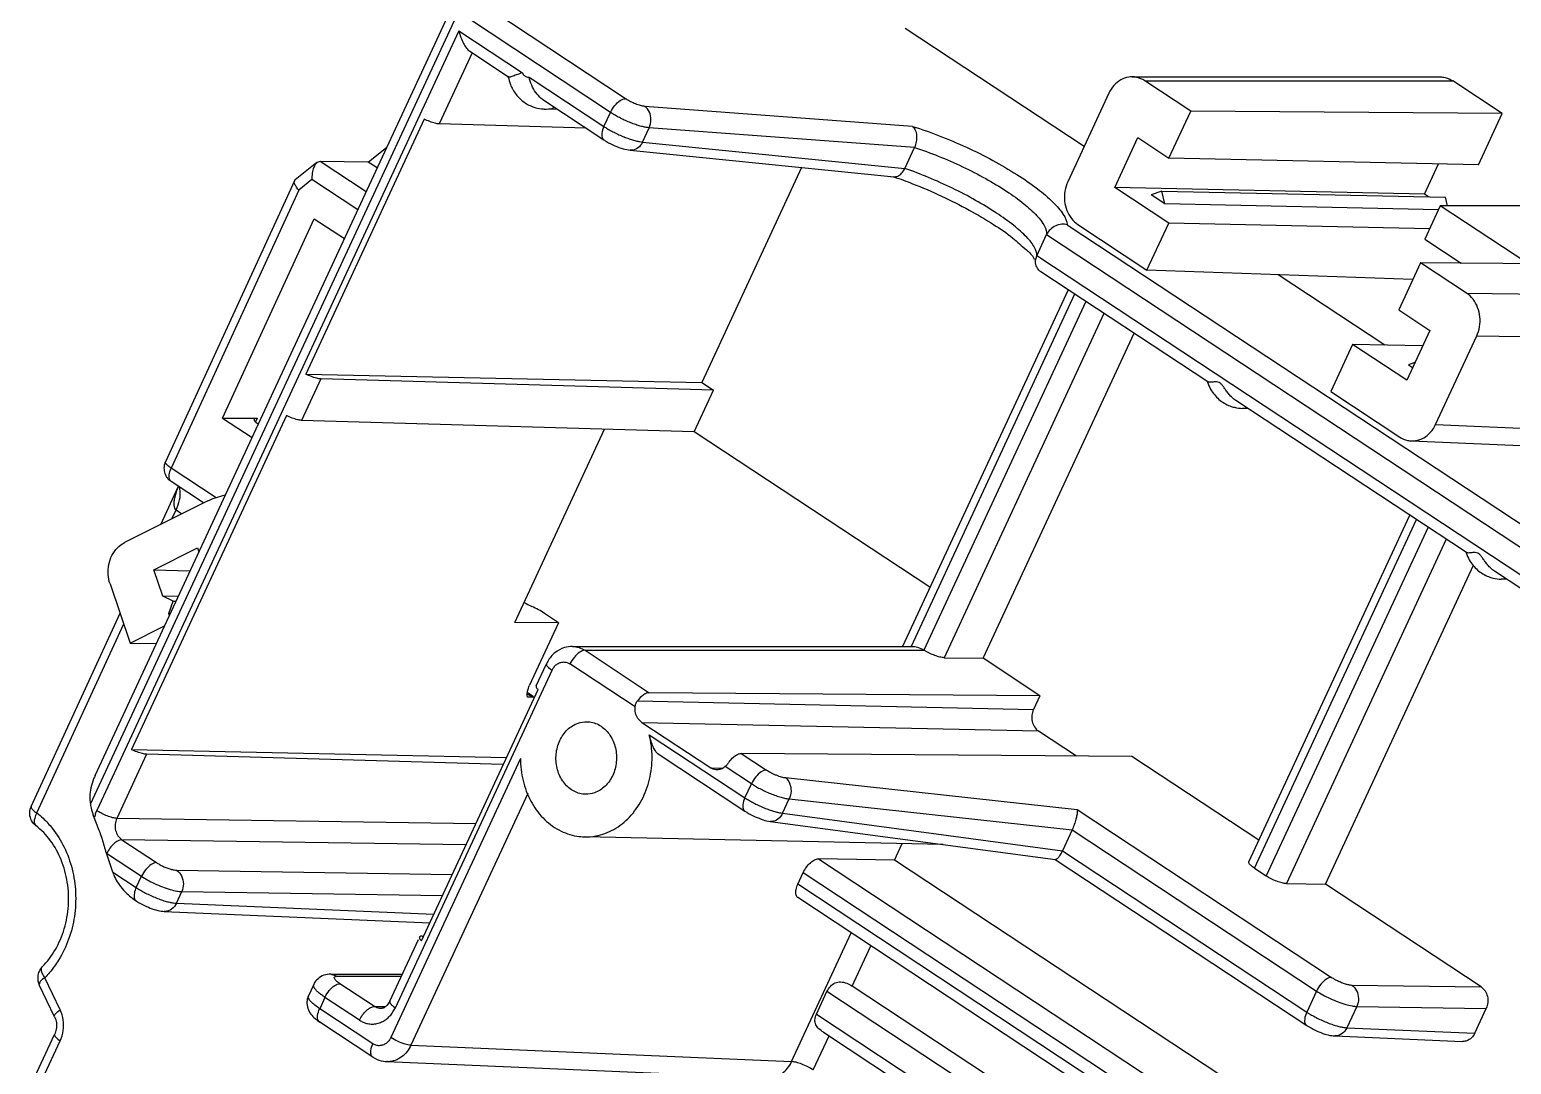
# Model space of a CAD drawing. Header units: inches. Extents: x 164842 to 166038, y -53074 to -52229.
# Drawn here: x 164865.66 to 164903.41, y -52856.49 to -52830.13 of the extents above; entities that cross this region are included whole.
import ezdxf

# ---------------------------------------------------------------- set-up
doc = ezdxf.new("R2010")
doc.units = ezdxf.units.IN
doc.header["$LTSCALE"] = 2
doc.header["$MEASUREMENT"] = 0
doc.layers.get('0').update_dxf_attribs({"linetype": 'CONTINUOUS'})

msp = doc.modelspace()

# ---------------------------------------------------------------- linework, layer by layer
at = {"color": 7, "linetype": 'Continuous'}
for p, q in [((164867.213, -52849.863), (164876.872, -52829.053)), ((164867.334, -52849.128), (164876.729, -52828.889)), ((164880.46, -52832.235), (164876.764, -52829.795)), ((164880.843, -52831.887), (164877.44, -52829.641)), ((164876.598, -52830.154), (164867.373, -52850.025)), ((164876.598, -52830.154), (164878.219, -52831.224)), ((164892.526, -52833.108), (164887.966, -52830.098)), ((164876.939, -52830.719), (164876.1, -52832.528)), ((164876.876, -52830.678), (164877.866, -52831.331)), ((164878.388, -52831.335), (164880.293, -52832.593)), ((164893.748, -52831.329), (164901.596, -52831.33)), ((164895.242, -52832.202), (164894.07, -52831.428)), ((164894.07, -52831.428), (164901.918, -52831.429)), ((164903.18, -52832.262), (164901.918, -52831.429)), ((164878.74, -52831.908), (164880.294, -52832.934)), ((164888.159, -52832.592), (164881.338, -52832.081)), ((164893.157, -52831.747), (164892.11, -52834.002)), ((164875.716, -52832.405), (164872.7, -52838.902)), ((164879.117, -52832.157), (164878.792, -52832.15)), ((164880.293, -52832.593), (164880.46, -52832.235)), ((164894.685, -52833.4), (164895.242, -52832.202)), ((164903.18, -52832.262), (164895.242, -52832.202)), ((164902.573, -52833.57), (164903.18, -52832.262)), ((164879.843, -52832.636), (164876.1, -52832.528)), ((164881.28, -52832.99), (164881.449, -52832.626)), ((164888.205, -52833.131), (164881.449, -52832.626)), ((164874.289, -52833.5), (164874.763, -52833.125)), ((164880.293, -52832.933), (164880.294, -52832.934)), ((164880.967, -52833.198), (164887.684, -52833.874)), ((164881.28, -52832.99), (164887.959, -52833.663)), ((164887.959, -52833.663), (164888.205, -52833.131)), ((164893.306, -52834.147), (164893.895, -52832.878)), ((164893.895, -52832.878), (164894.685, -52833.4)), ((164872.985, -52833.514), (164872.428, -52833.955)), ((164873.064, -52833.484), (164872.987, -52833.512)), ((164874.289, -52833.5), (164873.062, -52833.484)), ((164874.237, -52834.258), (164873.064, -52833.484)), ((164874.518, -52833.651), (164874.289, -52833.5)), ((164902.573, -52833.57), (164894.685, -52833.4)), ((164901.194, -52834.317), (164901.551, -52833.548)), ((164872.411, -52833.976), (164869.123, -52841.135)), ((164872.856, -52833.948), (164872.521, -52834.214)), ((164874.023, -52834.719), (164872.856, -52833.948)), ((164885.331, -52833.637), (164882.787, -52839.119)), ((164872.521, -52834.214), (164869.267, -52841.298)), ((164894.682, -52835.055), (164893.306, -52834.147)), ((164901.194, -52834.317), (164893.306, -52834.147)), ((164894.508, -52834.24), (164894.234, -52834.335)), ((164894.585, -52834.567), (164894.234, -52834.335)), ((164894.585, -52834.567), (164894.508, -52834.24)), ((164894.508, -52834.24), (164901.731, -52834.395)), ((164901.299, -52834.386), (164901.194, -52834.317)), ((164901.551, -52834.717), (164894.585, -52834.567)), ((164901.598, -52834.617), (164901.205, -52835.463)), ((164903.802, -52834.617), (164901.598, -52834.617)), ((164903.827, -52836.088), (164901.598, -52834.617)), ((164901.784, -52834.617), (164901.731, -52834.395)), ((164870.579, -52840.024), (164872.912, -52834.943)), ((164872.912, -52834.943), (164873.683, -52835.451)), ((164892.099, -52835.097), (164904.358, -52843.19)), ((164892.369, -52835.094), (164894.126, -52836.254)), ((164894.126, -52836.254), (164894.682, -52835.055)), ((164901.328, -52835.198), (164894.682, -52835.055)), ((164891.321, -52835.886), (164891.571, -52835.349)), ((164891.571, -52835.349), (164903.975, -52843.538)), ((164901.205, -52835.463), (164902.133, -52836.076)), ((164891.289, -52836.011), (164891.321, -52835.886)), ((164903.726, -52844.075), (164891.321, -52835.886)), ((164901.098, -52836.068), (164900.542, -52837.266)), ((164909.037, -52836.128), (164901.098, -52836.068)), ((164902.269, -52836.841), (164901.098, -52836.068)), ((164895.677, -52839.102), (164891.427, -52836.296)), ((164900.9, -52836.495), (164894.126, -52836.254)), ((164900.188, -52838.166), (164897.472, -52836.373)), ((164892.117, -52836.752), (164887.897, -52845.842)), ((164892.285, -52836.863), (164888.117, -52845.843)), ((164902.269, -52836.841), (164910.299, -52836.961)), ((164892.569, -52837.05), (164888.445, -52845.934)), ((164893.031, -52837.355), (164888.959, -52846.129)), ((164900.542, -52837.266), (164901.332, -52837.788)), ((164889.953, -52846.144), (164893.798, -52837.861)), ((164901.332, -52837.788), (164900.744, -52839.057)), ((164901.481, -52840.188), (164902.528, -52837.932)), ((164902.528, -52837.932), (164910.558, -52838.053)), ((164899.367, -52838.148), (164898.811, -52839.346)), ((164900.744, -52839.057), (164899.367, -52838.148)), ((164901.147, -52838.186), (164899.367, -52838.148)), ((164900.951, -52838.61), (164900.793, -52838.665)), ((164900.793, -52838.665), (164900.894, -52838.732)), ((164873.084, -52839.026), (164872.593, -52840.083)), ((164872.7, -52838.902), (164882.787, -52839.119)), ((164883.082, -52839.314), (164873.084, -52839.026)), ((164882.787, -52839.119), (164883.082, -52839.314)), ((164882.591, -52840.371), (164883.082, -52839.314)), ((164902.265, -52843.451), (164896.39, -52839.572)), ((164898.811, -52839.346), (164900.568, -52840.506)), ((164872.209, -52839.96), (164868.26, -52848.467)), ((164870.579, -52840.024), (164871.33, -52840.52)), ((164870.579, -52840.024), (164871.458, -52840.024)), ((164871.458, -52840.024), (164871.416, -52840.116)), ((164896.706, -52839.781), (164896.563, -52839.778)), ((164882.591, -52840.371), (164872.593, -52840.083)), ((164878.025, -52845.231), (164880.312, -52840.306)), ((164888.597, -52844.336), (164882.591, -52840.371)), ((164901.481, -52840.188), (164909.409, -52840.527)), ((164900.866, -52840.605), (164908.794, -52840.944)), ((164870.419, -52842.058), (164869.267, -52841.298)), ((164869.006, -52842.734), (164869.453, -52841.761)), ((164869.27, -52841.64), (164869.262, -52841.634)), ((164870.098, -52842.187), (164869.27, -52841.64)), ((164870.208, -52842.132), (164868.079, -52843.198)), ((164869.29, -52842.592), (164869.395, -52842.364)), ((164869.395, -52842.364), (164869.546, -52842.464)), ((164896.725, -52851.327), (164900.823, -52842.499)), ((164896.867, -52851.493), (164900.991, -52842.61)), ((164901.289, -52842.806), (164897.165, -52851.69)), ((164868.827, -52843.893), (164869.944, -52843.333)), ((164869.944, -52843.333), (164869.978, -52843.432)), ((164901.751, -52843.112), (164897.679, -52851.885)), ((164898.673, -52851.9), (164902.447, -52843.77)), ((164869.056, -52844.56), (164868.827, -52843.893)), ((164868.827, -52843.893), (164869.755, -52843.913)), ((164903.726, -52844.415), (164902.979, -52843.922)), ((164903.294, -52844.13), (164903.152, -52844.127)), ((164867.713, -52844.251), (164868.23, -52845.756)), ((164869.319, -52844.689), (164869.056, -52844.56)), ((164869.451, -52844.569), (164869.056, -52844.56)), ((164869.209, -52845.005), (164869.319, -52844.689)), ((164869.319, -52844.689), (164869.394, -52844.691)), ((164865.704, -52849.923), (164867.968, -52844.993)), ((164865.848, -52850.086), (164868.062, -52845.266)), ((164869.226, -52845.054), (164869.209, -52845.005)), ((164869.248, -52845.006), (164869.209, -52845.005)), ((164879.14, -52845.239), (164878.025, -52845.231)), ((164879.14, -52845.239), (164878.393, -52846.849)), ((164879.14, -52845.239), (164878.78, -52845.001)), ((164868.23, -52845.756), (164869.102, -52845.319)), ((164868.23, -52845.756), (164868.893, -52845.771)), ((164879.49, -52845.842), (164888.135, -52845.842)), ((164879.813, -52845.941), (164881.45, -52847.022)), ((164879.813, -52845.941), (164888.457, -52845.941)), ((164878.569, -52846.848), (164878.831, -52846.284)), ((164881.09, -52847.385), (164879.43, -52846.289)), ((164888.959, -52846.129), (164889.953, -52846.144)), ((164891.397, -52847.097), (164889.953, -52846.144)), ((164874.982, -52855.048), (164878.974, -52846.448)), ((164875.644, -52853.342), (164878.616, -52846.939)), ((164878.496, -52847.122), (164878.344, -52847.022)), ((164878.519, -52847.136), (164878.351, -52847.132)), ((164891.397, -52847.097), (164881.45, -52847.022)), ((164891.397, -52847.097), (164891.234, -52847.449)), ((164881.148, -52847.232), (164891.234, -52847.449)), ((164881.26, -52847.777), (164883.017, -52848.937)), ((164881.26, -52847.777), (164891.363, -52847.995)), ((164881.45, -52848.091), (164883.886, -52849.699)), ((164891.363, -52847.995), (164892.33, -52848.633)), ((164868.644, -52848.591), (164867.886, -52850.223)), ((164868.26, -52848.467), (164877.812, -52848.673)), ((164877.728, -52848.853), (164868.644, -52848.591)), ((164878.167, -52848.695), (164874.865, -52855.808)), ((164881.675, -52848.58), (164883.886, -52850.039)), ((164883.792, -52848.568), (164884.435, -52848.992)), ((164893.74, -52848.643), (164883.792, -52848.568)), ((164896.978, -52850.781), (164893.74, -52848.643)), ((164883.017, -52848.937), (164883.316, -52848.943)), ((164884.052, -52849.34), (164883.386, -52848.9)), ((164883.886, -52849.699), (164884.052, -52849.34)), ((164884.917, -52849.185), (164892.35, -52849.997)), ((164878.357, -52849.586), (164875.378, -52856.006)), ((164884.846, -52850.092), (164885.015, -52849.729)), ((164885.015, -52849.729), (164892.22, -52850.516)), ((164867.31, -52850.214), (164867.284, -52850.137)), ((164884.846, -52850.092), (164891.974, -52851.047)), ((164892.35, -52849.997), (164898.83, -52854.275)), ((164877.028, -52850.36), (164867.886, -52850.223)), ((164884.533, -52850.3), (164891.801, -52851.274)), ((164892.22, -52850.516), (164891.974, -52851.047)), ((164892.222, -52850.513), (164898.447, -52854.623)), ((164868.015, -52850.769), (164868.896, -52851.351)), ((164876.778, -52850.9), (164868.015, -52850.769)), ((164888.94, -52850.89), (164879.801, -52850.694)), ((164887.7, -52851.286), (164887.894, -52850.868)), ((164867.784, -52851.593), (164867.62, -52851.111)), ((164867.62, -52851.111), (164868.513, -52851.698)), ((164885.759, -52851.257), (164897.847, -52859.236)), ((164887.7, -52851.286), (164885.759, -52851.257)), ((164900.684, -52859.857), (164887.7, -52851.286)), ((164891.79, -52851.27), (164898.198, -52855.5)), ((164891.972, -52851.05), (164898.198, -52855.16)), ((164867.784, -52851.593), (164868.379, -52851.986)), ((164868.379, -52851.986), (164868.513, -52851.698)), ((164869.41, -52851.546), (164876.429, -52851.651)), ((164885.234, -52851.902), (164885.373, -52851.603)), ((164885.373, -52851.603), (164897.463, -52859.584)), ((164896.867, -52851.493), (164897.165, -52851.69)), ((164869.403, -52852.386), (164869.539, -52852.091)), ((164869.539, -52852.091), (164876.179, -52852.191)), ((164897.324, -52859.884), (164885.234, -52851.902)), ((164897.679, -52851.885), (164898.673, -52851.9)), ((164902.641, -52854.519), (164898.673, -52851.9)), ((164868.377, -52852.325), (164868.39, -52852.334)), ((164869.403, -52852.386), (164875.958, -52852.666)), ((164897.324, -52860.224), (164885.236, -52852.244)), ((164869.095, -52852.594), (164875.857, -52852.883)), ((164875.666, -52853.227), (164875.697, -52853.227)), ((164885.074, -52856.421), (164886.596, -52853.142)), ((164874.839, -52854.883), (164875.57, -52853.307)), ((164886.62, -52854.496), (164887.095, -52853.471)), ((164866.442, -52855.103), (164866.051, -52854.283)), ((164873.338, -52854.196), (164873.499, -52854.245)), ((164873.338, -52854.196), (164875.158, -52854.196)), ((164873.499, -52854.245), (164875.135, -52854.245)), ((164866.301, -52855.281), (164865.909, -52854.461)), ((164872.903, -52854.454), (164872.767, -52854.745)), ((164874.452, -52855.018), (164873.571, -52854.437)), ((164885.709, -52855.214), (164885.977, -52854.635)), ((164899.911, -52863.834), (164885.977, -52854.635)), ((164900.353, -52863.561), (164886.62, -52854.496)), ((164898.447, -52854.623), (164898.198, -52855.16)), ((164899.344, -52854.47), (164902.641, -52854.519)), ((164873.188, -52854.784), (164873.054, -52855.073)), ((164874.409, -52855.967), (164873.054, -52855.073)), ((164874.069, -52855.366), (164873.188, -52854.784)), ((164874.452, -52855.018), (164874.729, -52855.018)), ((164874.612, -52855.068), (164874.612, -52855.068)), ((164899.473, -52855.016), (164899.221, -52855.559)), ((164899.473, -52855.016), (164902.771, -52855.065)), ((164902.477, -52855.698), (164902.771, -52855.065)), ((164874.409, -52856.307), (164873.054, -52855.413)), ((164885.709, -52855.214), (164899.642, -52864.412)), ((164865.742, -52856.934), (164866.301, -52855.728)), ((164885.627, -52856.634), (164886.031, -52855.764)), ((164885.889, -52855.673), (164899.763, -52864.832)), ((164898.913, -52855.767), (164902.169, -52855.907)), ((164899.221, -52855.559), (164902.477, -52855.698)), ((164865.885, -52857.098), (164866.444, -52855.892)), ((164875.378, -52856.006), (164885.074, -52856.421)), ((164874.762, -52856.422), (164884.46, -52856.837))]:
    msp.add_line(p, q, dxfattribs=at)
for points, start_tangent, end_tangent in [([(164876.598, -52830.154), (164876.649, -52830.323), (164876.717, -52830.477), (164876.791, -52830.594), (164876.871, -52830.674), (164876.878, -52830.679)], (0.230414, -0.973093), (0.835774, -0.549074)), ([(164877.855, -52831.313), (164877.858, -52831.333)], (0.159585, -0.987184), (0.179398, -0.983777)), ([(164877.858, -52831.333), (164877.911, -52831.521), (164878.055, -52831.775), (164878.261, -52831.974), (164878.513, -52832.101), (164878.7, -52832.143)], (0.179398, -0.983777), (0.992891, -0.11903)), ([(164878.063, -52831.28), (164877.945, -52831.323), (164877.875, -52831.334), (164877.867, -52831.329)], (-0.943993, -0.329965), (-0.74417, 0.66799)), ([(164878.219, -52831.224), (164878.063, -52831.28)], (-0.950781, -0.309865), (-0.943993, -0.329965)), ([(164878.219, -52831.224), (164878.241, -52831.265), (164878.271, -52831.298), (164878.307, -52831.322), (164878.346, -52831.335), (164878.388, -52831.335)], (0.372897, -0.927873), (0.991007, 0.133809)), ([(164878.741, -52831.909), (164878.699, -52831.878), (164878.559, -52831.729), (164878.454, -52831.539), (164878.388, -52831.335)], (-0.834957, 0.550315), (-0.245156, 0.969484)), ([(164893.748, -52831.329), (164893.663, -52831.336), (164893.462, -52831.406), (164893.287, -52831.548), (164893.157, -52831.747)], (-1, 0.000079), (-0.421036, -0.907044)), ([(164894.07, -52831.428), (164893.874, -52831.344), (164893.748, -52831.329)], (-0.83456, 0.550917), (-1, 0.000079)), ([(164901.596, -52831.33), (164901.722, -52831.344), (164901.918, -52831.429)], (1, -0.000079), (0.83456, -0.550917)), ([(164880.46, -52832.235), (164880.571, -52832.06), (164880.711, -52831.933), (164880.843, -52831.887)], (0.421036, 0.907044), (0.999971, -0.007585)), ([(164881.338, -52832.081), (164881.3, -52832.077), (164881.253, -52832.067), (164881.197, -52832.052), (164881.134, -52832.031), (164881.069, -52832.006), (164881.004, -52831.977), (164880.943, -52831.946), (164880.89, -52831.916), (164880.843, -52831.887)], (-0.997213, 0.074605), (-0.834563, 0.550913)), ([(164881.449, -52832.626), (164881.493, -52832.424), (164881.453, -52832.225), (164881.338, -52832.081)], (0.416304, 0.909225), (-0.816651, 0.577132)), ([(164876.1, -52832.528), (164875.993, -52832.512), (164875.858, -52832.468), (164875.716, -52832.405)], (-0.999586, 0.028784), (-0.891648, 0.452729)), ([(164878.7, -52832.143), (164878.792, -52832.15)], (0.992891, -0.11903), (0.999769, -0.02151)), ([(164878.792, -52832.15), (164878.965, -52832.132), (164879.038, -52832.111)], (0.99978, -0.020992), (0.945693, 0.325062)), ([(164881.449, -52832.626), (164881.373, -52832.616), (164881.278, -52832.597), (164881.166, -52832.566), (164881.042, -52832.524), (164880.911, -52832.473), (164880.782, -52832.415), (164880.66, -52832.353), (164880.553, -52832.293), (164880.46, -52832.235)], (-0.996716, 0.080974), (-0.834561, 0.550915)), ([(164880.293, -52832.593), (164880.241, -52832.769), (164880.262, -52832.9), (164880.294, -52832.931)], (-0.421036, -0.907044), (0.829819, -0.558032)), ([(164880.293, -52832.593), (164880.386, -52832.651)], (0.834562, -0.550914), (0.85922, -0.511606)), ([(164880.386, -52832.651), (164880.492, -52832.711), (164880.613, -52832.773), (164880.742, -52832.832), (164880.872, -52832.884), (164880.996, -52832.927), (164881.108, -52832.959), (164881.204, -52832.979), (164881.28, -52832.99)], (0.85922, -0.511606), (0.995594, -0.09377)), ([(164888.159, -52832.592), (164888.835, -52832.828), (164889.528, -52833.122), (164890.2, -52833.458), (164890.813, -52833.818), (164891.336, -52834.181), (164891.737, -52834.527), (164891.997, -52834.839), (164892.099, -52835.097)], (0.955208, -0.295937), (0.093908, -0.995581)), ([(164888.159, -52832.592), (164888.226, -52832.688), (164888.259, -52832.824), (164888.252, -52832.979), (164888.205, -52833.131)], (0.745236, -0.666801), (-0.421036, -0.907044)), ([(164880.293, -52832.933), (164880.363, -52832.977), (164880.576, -52833.085), (164880.783, -52833.16), (164880.967, -52833.198)], (0.834698, -0.550708), (0.995083, -0.099045)), ([(164881.28, -52832.99), (164881.161, -52833.14), (164881.001, -52833.199), (164880.967, -52833.198)], (-0.425739, -0.904846), (-0.994113, 0.108344)), ([(164888.206, -52833.13), (164888.813, -52833.349), (164889.429, -52833.618), (164890.019, -52833.922), (164890.551, -52834.244), (164890.994, -52834.565), (164891.323, -52834.868), (164891.518, -52835.135), (164891.57, -52835.351)], (0.952224, -0.305402), (-0.117035, -0.993128)), ([(164872.973, -52833.525), (164872.905, -52833.633), (164872.865, -52833.783), (164872.856, -52833.948)], (-0.735202, -0.677848), (0.028599, -0.999591)), ([(164872.987, -52833.513), (164872.973, -52833.525)], (-0.798312, -0.602244), (-0.735202, -0.677848)), ([(164872.521, -52834.214), (164872.442, -52834.109), (164872.407, -52834.02), (164872.412, -52833.975)], (-0.67118, 0.741294), (0.381648, 0.924308)), ([(164872.412, -52833.975), (164872.422, -52833.96), (164872.427, -52833.955)], (0.381648, 0.924308), (0.783097, 0.6219)), ([(164887.664, -52833.872), (164887.683, -52833.878)], (0.949227, -0.314591), (0.948552, -0.316622)), ([(164887.683, -52833.878), (164888.159, -52834.051), (164888.894, -52834.366), (164889.598, -52834.722), (164890.217, -52835.089), (164890.711, -52835.437), (164891.057, -52835.736)], (0.948552, -0.316622), (0.782015, -0.623259)), ([(164887.684, -52833.874), (164887.778, -52833.858), (164887.877, -52833.785)], (0.995208, -0.097784), (0.679079, 0.734065)), ([(164887.877, -52833.785), (164887.959, -52833.663)], (0.679079, 0.734065), (0.421037, 0.907044)), ([(164891.266, -52835.678), (164891.068, -52835.418), (164890.737, -52835.119), (164890.294, -52834.799), (164889.762, -52834.476), (164889.174, -52834.168), (164888.561, -52833.892), (164887.958, -52833.664)], (-0.476257, 0.879306), (-0.946882, 0.321581)), ([(164892.11, -52834.002), (164892.038, -52834.239), (164892.03, -52834.491), (164892.087, -52834.732), (164892.204, -52834.94), (164892.369, -52835.094)], (-0.421036, -0.907044), (0.83456, -0.550917)), ([(164892.099, -52835.098), (164891.955, -52835.087), (164891.804, -52835.127), (164891.668, -52835.217), (164891.571, -52835.349)], (-0.968131, 0.250445), (-0.421035, -0.907044)), ([(164891.057, -52835.736), (164891.244, -52835.954), (164891.258, -52835.985)], (0.782015, -0.623259), (0.409285, -0.912407)), ([(164891.322, -52835.885), (164891.266, -52835.678)], (0.098432, 0.995144), (-0.476257, 0.879306)), ([(164891.319, -52836.173), (164891.288, -52836.036), (164891.289, -52836.011)], (-0.43655, 0.89968), (0.076706, 0.997054)), ([(164891.427, -52836.296), (164891.402, -52836.278), (164891.319, -52836.173)], (-0.835053, 0.550169), (-0.43655, 0.89968)), ([(164902.528, -52837.932), (164902.6, -52837.696), (164902.608, -52837.444), (164902.551, -52837.203), (164902.434, -52836.995), (164902.269, -52836.841)], (0.421036, 0.907044), (-0.83456, 0.550917)), ([(164873.084, -52839.026), (164872.977, -52839.009), (164872.842, -52838.966), (164872.7, -52838.902)], (-0.999586, 0.028784), (-0.891648, 0.452729)), ([(164895.657, -52839.073), (164895.667, -52839.105)], (0.287712, -0.957717), (0.318815, -0.947817)), ([(164895.667, -52839.105), (164895.75, -52839.29)], (0.318815, -0.947817), (0.499663, -0.86622)), ([(164895.933, -52839.107), (164895.871, -52839.102), (164895.812, -52839.106), (164895.757, -52839.112), (164895.711, -52839.112), (164895.677, -52839.102)], (-0.974069, 0.226251), (-0.823457, 0.567379)), ([(164896.39, -52839.572), (164896.299, -52839.502), (164896.219, -52839.419), (164896.153, -52839.336), (164896.097, -52839.256), (164896.046, -52839.186), (164895.992, -52839.133), (164895.933, -52839.107)], (-0.834048, 0.551692), (-0.974069, 0.226251)), ([(164895.75, -52839.29), (164895.962, -52839.547), (164896.243, -52839.715)], (0.499663, -0.86622), (0.933175, -0.359423)), ([(164871.39, -52840.05), (164871.397, -52840.038), (164871.458, -52840.024)], (0.313519, 0.949582), (1, 0.000014)), ([(164872.593, -52840.083), (164872.486, -52840.066), (164872.351, -52840.023), (164872.209, -52839.96)], (-0.999586, 0.028784), (-0.891648, 0.452729)), ([(164896.243, -52839.715), (164896.354, -52839.75)], (0.933175, -0.359423), (0.970262, -0.242057)), ([(164896.354, -52839.75), (164896.563, -52839.778)], (0.970262, -0.242057), (0.999769, -0.02151)), ([(164896.681, -52839.77), (164896.626, -52839.776), (164896.563, -52839.778)], (-0.989207, -0.146525), (-0.999757, 0.022044)), ([(164871.486, -52840.183), (164871.436, -52840.142), (164871.389, -52840.08), (164871.39, -52840.05)], (-0.787915, 0.615784), (0.313519, 0.949582)), ([(164900.866, -52840.605), (164900.975, -52840.599), (164901.177, -52840.529), (164901.351, -52840.387), (164901.481, -52840.188)], (0.999087, -0.042726), (0.421036, 0.907044)), ([(164900.568, -52840.506), (164900.765, -52840.591), (164900.866, -52840.605)], (0.83456, -0.550917), (0.999087, -0.042726)), ([(164869.123, -52841.135), (164869.105, -52841.183), (164869.089, -52841.26), (164869.088, -52841.335), (164869.1, -52841.405)], (-0.417381, -0.908732), (0.255109, -0.966912)), ([(164869.267, -52841.298), (164869.188, -52841.239), (164869.137, -52841.187), (164869.121, -52841.146), (164869.124, -52841.135)], (-0.837275, 0.546781), (0.480581, 0.87695)), ([(164869.1, -52841.405), (164869.123, -52841.469), (164869.155, -52841.527), (164869.198, -52841.58), (164869.237, -52841.616)], (0.255109, -0.966912), (0.779379, -0.626553)), ([(164869.263, -52841.632), (164869.236, -52841.599), (164869.219, -52841.469), (164869.267, -52841.298)], (-0.758188, 0.652036), (0.403181, 0.91512)), ([(164869.398, -52841.912), (164869.361, -52842.039), (164869.341, -52842.152), (164869.339, -52842.246), (164869.357, -52842.318), (164869.395, -52842.364)], (-0.316664, -0.948538), (0.822977, -0.568075)), ([(164869.395, -52842.364), (164869.485, -52842.105), (164869.5, -52841.88)], (0.424276, 0.905533), (-0.118583, 0.992944)), ([(164869.455, -52841.762), (164869.448, -52841.777), (164869.398, -52841.912)], (-0.38486, -0.922975), (-0.316664, -0.948538)), ([(164869.453, -52841.761), (164869.459, -52841.783)], (0.270929, -0.962599), (0.937741, -0.347335)), ([(164869.5, -52841.88), (164869.463, -52841.756)], (-0.118583, 0.992944), (-0.49684, 0.867842)), ([(164870.208, -52842.132), (164870.642, -52841.98), (164870.653, -52841.977)], (0.894044, 0.447978), (0.980244, 0.197793)), ([(164867.713, -52844.251), (164867.665, -52844.006), (164867.682, -52843.755), (164867.763, -52843.523), (164867.9, -52843.331), (164868.079, -52843.198)], (-0.324856, 0.945764), (0.894044, 0.447978)), ([(164902.245, -52843.423), (164902.256, -52843.455)], (0.287712, -0.957717), (0.318815, -0.947817)), ([(164902.256, -52843.455), (164902.339, -52843.639)], (0.318815, -0.947817), (0.499663, -0.86622)), ([(164902.521, -52843.456), (164902.46, -52843.451), (164902.401, -52843.455), (164902.346, -52843.461), (164902.299, -52843.461), (164902.265, -52843.451)], (-0.974069, 0.226251), (-0.823457, 0.567379)), ([(164902.339, -52843.639), (164902.551, -52843.896), (164902.831, -52844.064)], (0.499663, -0.86622), (0.933175, -0.359423)), ([(164902.978, -52843.921), (164902.888, -52843.851), (164902.807, -52843.768), (164902.742, -52843.685), (164902.686, -52843.605), (164902.635, -52843.535), (164902.581, -52843.483), (164902.521, -52843.456)], (-0.834048, 0.551692), (-0.974069, 0.226251)), ([(164902.831, -52844.064), (164902.943, -52844.099)], (0.933175, -0.359423), (0.970262, -0.242057)), ([(164902.943, -52844.099), (164903.152, -52844.127)], (0.970262, -0.242057), (0.999769, -0.02151)), ([(164903.269, -52844.12), (164903.215, -52844.126), (164903.152, -52844.127)], (-0.989207, -0.146525), (-0.999757, 0.022044)), ([(164878.26, -52844.726), (164878.46, -52844.823)], (0.898666, -0.438634), (0.9032, -0.429219)), ([(164878.78, -52845.001), (164878.628, -52844.909), (164878.46, -52844.823)], (-0.83456, 0.550917), (-0.9032, 0.429219)), ([(164879.489, -52845.842), (164879.291, -52845.872), (164879.046, -52846.003), (164878.862, -52846.223), (164878.831, -52846.284)], (-0.999997, -0.002269), (-0.42082, -0.907144)), ([(164879.491, -52845.842), (164879.661, -52845.869), (164879.813, -52845.941)], (1, -0.000199), (0.835352, -0.549715)), ([(164879.681, -52845.987), (164879.541, -52846.114)], (-0.844006, -0.536334), (-0.637041, -0.77083)), ([(164879.813, -52845.941), (164879.681, -52845.987)], (-0.999971, 0.007585), (-0.844006, -0.536334)), ([(164888.135, -52845.842), (164888.286, -52845.863), (164888.445, -52845.934)], (0.999999, -0.001156), (0.846586, -0.532252)), ([(164888.457, -52845.941), (164888.451, -52845.938), (164888.445, -52845.934)], (-0.842029, 0.539432), (-0.846586, 0.532252)), ([(164888.959, -52846.129), (164888.855, -52846.114), (164888.723, -52846.073), (164888.583, -52846.012), (164888.457, -52845.941)], (-0.999888, 0.014976), (-0.842029, 0.539432)), ([(164878.831, -52846.284), (164878.857, -52846.353), (164878.974, -52846.448)], (-0.460103, -0.887865), (0.83456, -0.550917)), ([(164878.974, -52846.448), (164879.023, -52846.368), (164879.092, -52846.3), (164879.176, -52846.255), (164879.267, -52846.239), (164879.354, -52846.253), (164879.43, -52846.289)], (0.421025, 0.907049), (0.834468, -0.551057)), ([(164879.541, -52846.114), (164879.43, -52846.289)], (-0.637041, -0.77083), (-0.421036, -0.907044)), ([(164878.34, -52847.059), (164878.34, -52847.054), (164878.354, -52846.957)], (-0.00129, 0.999999), (0.253349, 0.967375)), ([(164878.351, -52847.132), (164878.34, -52847.059)], (-0.344879, 0.938647), (-0.00129, 0.999999)), ([(164878.34, -52847.06), (164878.519, -52847.136)], (0.91735, -0.398081), (0.920901, -0.389796)), ([(164878.354, -52846.957), (164878.393, -52846.849)], (0.253349, 0.967375), (0.421036, 0.907044)), ([(164878.571, -52846.849), (164878.57, -52846.878), (164878.616, -52846.939)], (-0.317292, -0.948328), (0.724409, -0.68937)), ([(164881.45, -52847.022), (164881.354, -52847.047), (164881.249, -52847.12), (164881.148, -52847.232)], (-0.999971, 0.007585), (-0.592624, -0.805479)), ([(164881.26, -52847.777), (164881.161, -52847.677), (164881.101, -52847.538), (164881.09, -52847.385)], (-0.83456, 0.550917), (0.089564, 0.995981)), ([(164881.09, -52847.385), (164881.109, -52847.304), (164881.148, -52847.232)], (0.089564, 0.995981), (0.592624, 0.805479)), ([(164891.234, -52847.449), (164891.194, -52847.598), (164891.204, -52847.755), (164891.264, -52847.894), (164891.363, -52847.995)], (-0.421036, -0.907044), (0.83456, -0.550917)), ([(164879.171, -52848.24), (164879.366, -52847.963), (164879.634, -52847.797), (164879.865, -52847.76)], (0.421036, 0.907044), (0.999795, -0.020258)), ([(164879.865, -52847.76), (164879.934, -52847.765), (164880.22, -52847.874), (164880.449, -52848.106), (164880.586, -52848.425), (164880.61, -52848.785), (164880.518, -52849.129)], (0.999795, -0.020258), (-0.421036, -0.907044)), ([(164879.823, -52849.609), (164879.754, -52849.603), (164879.468, -52849.495), (164879.239, -52849.263), (164879.102, -52848.943), (164879.078, -52848.584), (164879.171, -52848.24)], (-0.999795, 0.020258), (0.421036, 0.907044)), ([(164879.801, -52850.694), (164880.085, -52850.671), (164880.544, -52850.504), (164880.946, -52850.189), (164881.258, -52849.751), (164881.455, -52849.227), (164881.521, -52848.658), (164881.45, -52848.091)], (0.999772, -0.021354), (-0.243679, 0.969856)), ([(164881.676, -52848.58), (164881.671, -52848.577), (164881.605, -52848.505), (164881.547, -52848.395), (164881.495, -52848.253), (164881.45, -52848.091)], (-0.840857, 0.541258), (-0.243679, 0.969856)), ([(164868.644, -52848.591), (164868.537, -52848.574), (164868.402, -52848.531), (164868.26, -52848.467)], (-0.999586, 0.028784), (-0.891648, 0.452729)), ([(164878.167, -52848.695), (164878.234, -52849.261), (164878.431, -52849.781), (164878.744, -52850.212), (164879.147, -52850.519), (164879.606, -52850.676), (164879.801, -52850.694)], (-0.00218, -0.999998), (0.999772, -0.021354)), ([(164883.491, -52848.778), (164883.591, -52848.667), (164883.697, -52848.593), (164883.792, -52848.568)], (0.592624, 0.805479), (0.999971, -0.007585)), ([(164883.171, -52848.986), (164883.141, -52848.984), (164883.017, -52848.937)], (-0.999779, 0.021025), (-0.83456, 0.550917)), ([(164883.386, -52848.9), (164883.272, -52848.97), (164883.171, -52848.986)], (-0.729358, -0.684133), (-0.999779, 0.021025)), ([(164883.491, -52848.778), (164883.44, -52848.843), (164883.386, -52848.9)], (-0.592624, -0.805479), (-0.729358, -0.684133)), ([(164884.435, -52848.992), (164884.303, -52849.038), (164884.163, -52849.165), (164884.052, -52849.34)], (-0.999971, 0.007585), (-0.421036, -0.907044)), ([(164884.435, -52848.992), (164884.485, -52849.023), (164884.542, -52849.055), (164884.607, -52849.087), (164884.678, -52849.118), (164884.748, -52849.144), (164884.813, -52849.164), (164884.87, -52849.178), (164884.917, -52849.185)], (0.834559, -0.550918), (0.994086, -0.108599)), ([(164867.333, -52849.131), (164867.295, -52849.22), (164867.225, -52849.448), (164867.199, -52849.663), (164867.213, -52849.863)], (-0.420417, -0.907331), (0.175369, -0.984503)), ([(164880.518, -52849.129), (164880.322, -52849.405), (164880.054, -52849.572), (164879.823, -52849.609)], (-0.421036, -0.907044), (-0.999795, 0.020258)), ([(164884.052, -52849.34), (164884.151, -52849.402), (164884.265, -52849.465), (164884.396, -52849.53), (164884.536, -52849.592), (164884.676, -52849.644), (164884.807, -52849.685), (164884.92, -52849.713), (164885.015, -52849.729)], (0.83456, -0.550918), (0.99341, -0.114615)), ([(164884.917, -52849.185), (164885.025, -52849.328), (164885.061, -52849.527), (164885.015, -52849.729)], (0.804482, -0.593977), (-0.415992, -0.909368)), ([(164883.886, -52849.699), (164883.834, -52849.875), (164883.854, -52850.005), (164883.886, -52850.037)], (-0.421036, -0.907044), (0.830246, -0.557397)), ([(164883.886, -52849.699), (164883.975, -52849.755)], (0.834563, -0.550913), (0.858467, -0.512869)), ([(164883.975, -52849.755), (164884.077, -52849.813), (164884.193, -52849.872)], (0.858467, -0.512869), (0.898756, -0.438449)), ([(164865.824, -52850.409), (164865.715, -52850.28), (164865.669, -52850.117), (164865.696, -52849.943)], (-0.791679, 0.610937), (0.368738, 0.929533)), ([(164865.704, -52849.923), (164865.732, -52849.991), (164865.848, -52850.086)], (-0.453317, -0.89135), (0.837289, -0.54676)), ([(164865.696, -52849.943), (164865.705, -52849.923)], (0.368738, 0.929533), (0.41907, 0.907954)), ([(164865.848, -52850.086), (164865.795, -52850.216), (164865.784, -52850.326), (164865.816, -52850.401), (164865.824, -52850.409)], (-0.475928, -0.879484), (0.805316, -0.592846)), ([(164865.848, -52850.086), (164866.008, -52850.222)], (0.791679, -0.610937), (0.729825, -0.683634)), ([(164867.213, -52849.863), (164867.243, -52850.002), (164867.259, -52850.06)], (0.175369, -0.984503), (0.281757, -0.959486)), ([(164867.259, -52850.06), (164867.284, -52850.137)], (0.281757, -0.959486), (0.324856, -0.945764)), ([(164867.373, -52850.025), (164867.338, -52850.115), (164867.31, -52850.214)], (-0.421034, -0.907045), (-0.213041, -0.977043)), ([(164867.31, -52850.214), (164867.378, -52850.392), (164867.449, -52850.571), (164867.511, -52850.75), (164867.562, -52850.929)], (0.324856, -0.945764), (0.272155, -0.962254)), ([(164867.407, -52850.047), (164867.373, -52850.025)], (-0.853066, 0.521803), (-0.83456, 0.550917)), ([(164867.502, -52850.099), (164867.407, -52850.047)], (-0.89148, 0.453061), (-0.853066, 0.521803)), ([(164867.886, -52850.223), (164867.779, -52850.206), (164867.644, -52850.163), (164867.502, -52850.099)], (-0.999586, 0.028784), (-0.89148, 0.453061)), ([(164883.885, -52850.039), (164883.947, -52850.077), (164884.151, -52850.183), (164884.351, -52850.258), (164884.529, -52850.3), (164884.533, -52850.3)], (0.834754, -0.550623), (0.991341, -0.131315)), ([(164884.193, -52849.872), (164884.316, -52849.929), (164884.442, -52849.981), (164884.562, -52850.024), (164884.672, -52850.057), (164884.768, -52850.079), (164884.846, -52850.092)], (0.898756, -0.438449), (0.991939, -0.126713)), ([(164884.846, -52850.092), (164884.728, -52850.243), (164884.573, -52850.302), (164884.533, -52850.3)], (-0.42605, -0.9047), (-0.989919, 0.141632)), ([(164892.35, -52849.997), (164892.353, -52850.055), (164892.342, -52850.139), (164892.318, -52850.247), (164892.277, -52850.375), (164892.222, -52850.513)], (0.186387, -0.982476), (-0.421036, -0.907044)), ([(164865.987, -52854.004), (164866.32, -52853.566), (164866.547, -52853.036), (164866.652, -52852.449), (164866.625, -52851.851), (164866.469, -52851.284), (164866.196, -52850.792), (164865.824, -52850.409)], (0.705496, 0.708714), (-0.791679, 0.610937)), ([(164866.008, -52850.222), (164866.241, -52850.475), (164866.545, -52850.961), (164866.746, -52851.517), (164866.834, -52852.114), (164866.805, -52852.72), (164866.659, -52853.304), (164866.403, -52853.835), (164866.173, -52854.15)], (0.729825, -0.683634), (-0.650515, -0.759494)), ([(164867.886, -52850.223), (164867.845, -52850.373), (164867.855, -52850.529), (164867.915, -52850.668), (164868.015, -52850.769)], (-0.4255, -0.904958), (0.836322, -0.548239)), ([(164867.562, -52850.929), (164867.616, -52851.106)], (0.272155, -0.962254), (0.324544, -0.945871)), ([(164868.015, -52850.769), (164867.918, -52850.795), (164867.811, -52850.87), (164867.711, -52850.983), (164867.632, -52851.117)], (-0.999971, 0.007585), (-0.421036, -0.907044)), ([(164867.616, -52851.106), (164867.619, -52851.114), (164867.622, -52851.122)], (0.324544, -0.945871), (0.328742, -0.94442)), ([(164885.373, -52851.603), (164885.452, -52851.469), (164885.553, -52851.356), (164885.661, -52851.282), (164885.759, -52851.257)], (0.421036, 0.907044), (0.999888, -0.014976)), ([(164891.972, -52851.05), (164891.911, -52851.165), (164891.858, -52851.238), (164891.817, -52851.271), (164891.8, -52851.273)], (-0.421036, -0.907044), (-0.994961, 0.100263)), ([(164896.867, -52851.493), (164896.772, -52851.42), (164896.726, -52851.358), (164896.727, -52851.328)], (-0.83456, 0.550917), (0.31941, 0.947617)), ([(164867.81, -52851.666), (164867.797, -52851.63), (164867.784, -52851.593)], (-0.36185, 0.932236), (-0.324856, 0.945764)), ([(164867.81, -52851.666), (164867.897, -52851.84)], (0.36185, -0.932236), (0.520221, -0.854032)), ([(164868.896, -52851.351), (164868.764, -52851.397), (164868.624, -52851.524), (164868.513, -52851.698)], (-0.999971, 0.007585), (-0.421036, -0.907044)), ([(164868.513, -52851.698), (164868.662, -52851.789), (164868.845, -52851.883), (164869.046, -52851.969), (164869.242, -52852.036), (164869.411, -52852.077), (164869.539, -52852.091)], (0.834573, -0.550898), (0.999762, -0.02183)), ([(164868.896, -52851.351), (164868.971, -52851.396), (164869.062, -52851.443), (164869.163, -52851.486), (164869.261, -52851.519), (164869.346, -52851.539), (164869.41, -52851.546)], (0.834583, -0.550882), (0.999888, -0.014934)), ([(164869.41, -52851.546), (164869.534, -52851.689), (164869.581, -52851.889), (164869.539, -52852.091)], (0.832884, -0.553447), (-0.416827, -0.908986)), ([(164897.679, -52851.885), (164897.572, -52851.869), (164897.436, -52851.827), (164897.293, -52851.764), (164897.165, -52851.69)], (-0.999888, 0.014976), (-0.83456, 0.550917)), ([(164867.897, -52851.84), (164868.022, -52852.012), (164868.182, -52852.175)], (0.520221, -0.854032), (0.748695, -0.662915)), ([(164868.379, -52851.986), (164868.332, -52852.13), (164868.331, -52852.25), (164868.377, -52852.325)], (-0.421036, -0.907044), (0.815559, -0.578674)), ([(164868.379, -52851.986), (164868.476, -52852.047)], (0.834563, -0.550912), (0.860137, -0.510064)), ([(164868.476, -52852.047), (164868.587, -52852.109), (164868.715, -52852.174), (164868.852, -52852.235), (164868.989, -52852.288), (164869.118, -52852.331), (164869.233, -52852.361), (164869.326, -52852.378), (164869.403, -52852.386)], (0.860137, -0.510064), (0.999361, -0.035746)), ([(164885.236, -52852.243), (164885.22, -52852.231), (164885.184, -52852.153), (164885.188, -52852.037), (164885.234, -52851.902)], (-0.842198, 0.539168), (0.421036, 0.907044)), ([(164868.182, -52852.175), (164868.213, -52852.202)], (0.748695, -0.662915), (0.763995, -0.645223)), ([(164868.213, -52852.202), (164868.377, -52852.325)], (0.763995, -0.645223), (0.830416, -0.557144)), ([(164868.39, -52852.334), (164868.439, -52852.364)], (0.839744, -0.542982), (0.858295, -0.513157)), ([(164868.439, -52852.364), (164868.641, -52852.469), (164868.839, -52852.545), (164869.017, -52852.586), (164869.096, -52852.594)], (0.858295, -0.513157), (0.999155, -0.041089)), ([(164869.403, -52852.386), (164869.281, -52852.536), (164869.114, -52852.594), (164869.096, -52852.594)], (-0.42522, -0.90509), (-0.999045, 0.043701)), ([(164875.666, -52853.227), (164875.605, -52853.24), (164875.599, -52853.252)], (-0.999901, 0.014063), (-0.317292, -0.948328)), ([(164875.599, -52853.252), (164875.597, -52853.281), (164875.644, -52853.342)], (-0.317292, -0.948328), (0.724409, -0.68937)), ([(164865.987, -52854.004), (164865.921, -52854.091), (164865.875, -52854.223), (164865.877, -52854.364)], (-0.70519, -0.709018), (0.18993, -0.981798)), ([(164865.877, -52854.364), (164865.909, -52854.46)], (0.18993, -0.981798), (0.429776, -0.902936)), ([(164866.051, -52854.283), (164865.935, -52854.384), (164865.909, -52854.459), (164865.909, -52854.46)], (-0.82251, -0.568751), (0.4984, -0.866947)), ([(164866.051, -52854.283), (164865.985, -52854.165), (164865.964, -52854.066), (164865.987, -52854.004)], (-0.572099, 0.820185), (0.693752, 0.720214)), ([(164866.173, -52854.15), (164866.051, -52854.283)], (-0.650515, -0.759494), (-0.705496, -0.708714)), ([(164873.338, -52854.196), (164873.298, -52854.197), (164873.119, -52854.24), (164872.971, -52854.35), (164872.903, -52854.454)], (-1, -0.000731), (-0.421624, -0.906771)), ([(164873.571, -52854.437), (164873.528, -52854.407), (164873.49, -52854.376), (164873.458, -52854.344), (164873.436, -52854.314), (164873.426, -52854.289), (164873.43, -52854.269), (164873.445, -52854.255), (164873.469, -52854.247)], (-0.834553, 0.550928), (0.985939, 0.167106)), ([(164873.469, -52854.247), (164873.499, -52854.245)], (0.985939, 0.167106), (1, -0.000016)), ([(164898.83, -52854.275), (164898.698, -52854.321), (164898.558, -52854.448), (164898.447, -52854.623)], (-0.999971, 0.007585), (-0.421036, -0.907044)), ([(164898.83, -52854.275), (164898.909, -52854.322), (164899.004, -52854.37), (164899.105, -52854.413), (164899.202, -52854.445), (164899.283, -52854.464), (164899.344, -52854.47)], (0.83455, -0.550932), (0.999886, -0.015081)), ([(164872.767, -52854.745), (164872.733, -52854.859), (164872.74, -52855.028), (164872.805, -52855.179), (164872.907, -52855.298)], (-0.420679, -0.90721), (0.729237, -0.684261)), ([(164873.054, -52855.073), (164872.93, -52854.982), (164872.829, -52854.89), (164872.771, -52854.807), (164872.767, -52854.745)], (-0.834549, 0.550934), (0.412966, 0.910746)), ([(164873.025, -52854.662), (164872.961, -52854.599), (164872.917, -52854.54), (164872.898, -52854.49), (164872.903, -52854.454)], (-0.751473, 0.659764), (0.406089, 0.913833)), ([(164873.188, -52854.784), (164873.102, -52854.724), (164873.025, -52854.662)], (-0.834556, 0.550923), (-0.751473, 0.659764)), ([(164873.188, -52854.784), (164873.299, -52854.61), (164873.439, -52854.483), (164873.571, -52854.437)], (0.421036, 0.907044), (0.999971, -0.007585)), ([(164885.977, -52854.635), (164886.065, -52854.504), (164886.186, -52854.416), (164886.325, -52854.39), (164886.479, -52854.423), (164886.62, -52854.496)], (0.421036, 0.907044), (0.83456, -0.550917)), ([(164898.447, -52854.623), (164898.604, -52854.718), (164898.794, -52854.814), (164898.997, -52854.9), (164899.19, -52854.965), (164899.352, -52855.003), (164899.473, -52855.016)], (0.834555, -0.550925), (0.99976, -0.021918)), ([(164899.344, -52854.47), (164899.468, -52854.614), (164899.515, -52854.814), (164899.473, -52855.016)], (0.832884, -0.553447), (-0.416827, -0.908986)), ([(164902.641, -52854.519), (164902.74, -52854.619), (164902.8, -52854.759), (164902.811, -52854.916), (164902.771, -52855.065)], (0.83456, -0.550917), (-0.421036, -0.907044)), ([(164866.301, -52855.28), (164866.3, -52855.279), (164866.326, -52855.204), (164866.442, -52855.103)], (-0.501026, 0.865432), (0.82251, 0.568751)), ([(164866.444, -52855.892), (164866.52, -52855.632), (164866.519, -52855.36), (164866.442, -52855.103)], (0.420992, 0.907064), (-0.430619, 0.902534)), ([(164873.056, -52855.411), (164873.023, -52855.379), (164873.002, -52855.248), (164873.054, -52855.073)], (-0.833124, 0.553086), (0.421036, 0.907044)), ([(164874.069, -52855.366), (164874.148, -52855.232), (164874.248, -52855.119), (164874.355, -52855.044), (164874.452, -52855.018)], (0.421036, 0.907044), (0.999971, -0.007585)), ([(164874.612, -52855.068), (164874.576, -52855.065), (164874.452, -52855.018)], (-0.999999, -0.001338), (-0.832772, 0.553616)), ([(164874.839, -52854.883), (164874.775, -52854.982), (164874.693, -52855.048), (164874.614, -52855.068), (164874.612, -52855.068)], (-0.42056, -0.907265), (-0.999992, 0.003978)), ([(164874.841, -52854.884), (164874.84, -52854.913), (164874.887, -52854.975), (164874.982, -52855.048)], (-0.310287, -0.950643), (0.83456, -0.550917)), ([(164874.921, -52855.157), (164874.982, -52855.048)], (0.550791, 0.834643), (0.421039, 0.907043)), ([(164866.301, -52855.281), (164866.302, -52855.283), (164866.345, -52855.433), (164866.342, -52855.594), (164866.301, -52855.728)], (0.430995, -0.902354), (-0.421924, -0.906631)), ([(164872.907, -52855.298), (164873.033, -52855.398), (164873.054, -52855.413)], (0.729237, -0.684261), (0.834523, -0.550974)), ([(164874.069, -52855.366), (164874.164, -52855.418), (164874.273, -52855.453), (164874.392, -52855.465), (164874.513, -52855.452), (164874.632, -52855.411), (164874.743, -52855.346), (164874.841, -52855.259), (164874.921, -52855.157)], (0.834581, -0.550886), (0.550791, 0.834643)), ([(164885.888, -52855.673), (164885.771, -52855.584), (164885.692, -52855.482), (164885.67, -52855.356), (164885.709, -52855.214)], (-0.836888, 0.547375), (0.421036, 0.907044)), ([(164898.198, -52855.16), (164898.146, -52855.336), (164898.166, -52855.466), (164898.199, -52855.498)], (-0.421036, -0.907044), (0.830319, -0.557288)), ([(164898.197, -52855.5), (164898.258, -52855.537), (164898.46, -52855.642), (164898.658, -52855.718), (164898.835, -52855.76), (164898.915, -52855.767)], (0.83477, -0.550598), (0.999155, -0.041097)), ([(164898.198, -52855.16), (164898.293, -52855.219)], (0.834561, -0.550915), (0.859837, -0.510569)), ([(164898.293, -52855.219), (164898.403, -52855.281), (164898.53, -52855.345), (164898.666, -52855.406), (164898.803, -52855.46), (164898.933, -52855.503), (164899.049, -52855.534), (164899.144, -52855.551), (164899.221, -52855.559)], (0.859837, -0.510569), (0.99936, -0.035761)), ([(164866.301, -52855.728), (164866.328, -52855.797), (164866.444, -52855.892)], (-0.459616, -0.888118), (0.83456, -0.550917)), ([(164874.865, -52855.808), (164874.816, -52855.888), (164874.747, -52855.956), (164874.663, -52856), (164874.572, -52856.016), (164874.485, -52856.003), (164874.409, -52855.967)], (-0.421025, -0.907049), (-0.834468, 0.551057)), ([(164875.378, -52856.006), (164875.228, -52855.977), (164875.04, -52855.904), (164874.865, -52855.808)], (-0.999586, 0.028784), (-0.83456, 0.550917)), ([(164899.221, -52855.559), (164899.1, -52855.709), (164898.933, -52855.767), (164898.915, -52855.767)], (-0.42522, -0.90509), (-0.999043, 0.043728)), ([(164902.477, -52855.698), (164902.392, -52855.818), (164902.276, -52855.891), (164902.169, -52855.906)], (-0.421036, -0.907044), (-0.999116, 0.042028)), ([(164874.41, -52856.305), (164874.377, -52856.273), (164874.357, -52856.143), (164874.409, -52855.967)], (-0.833124, 0.553086), (0.421036, 0.907044)), ([(164875.378, -52856.006), (164875.279, -52856.166), (164875.141, -52856.302), (164874.973, -52856.391), (164874.791, -52856.423), (164874.764, -52856.422)], (-0.423139, -0.906065), (-0.999186, 0.040339)), ([(164874.409, -52856.307), (164874.442, -52856.328), (164874.681, -52856.414), (164874.764, -52856.422)], (0.834293, -0.551321), (0.999205, -0.039868)), ([(164884.461, -52856.837), (164884.499, -52856.838), (164884.671, -52856.806), (164884.831, -52856.722), (164884.968, -52856.591), (164885.074, -52856.421)], (0.999145, -0.041353), (0.418542, 0.908197)), ([(164885.627, -52856.634), (164885.489, -52856.555), (164885.335, -52856.486), (164885.189, -52856.439), (164885.074, -52856.421)], (-0.83456, 0.550917), (-0.999586, 0.028785))]:
    msp.add_spline(points, degree=3, dxfattribs=dict(at, start_tangent=start_tangent, end_tangent=end_tangent))

doc.saveas('drawing.dxf')
